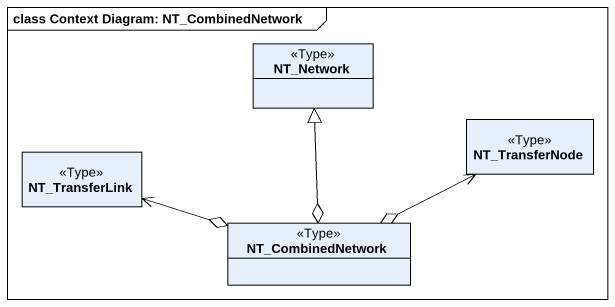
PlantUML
@startuml
mainframe class Context Diagram: NT_CombinedNetwork
hide circle
hide empty members
class NT_Network <<Type>>
class NT_TransferNode <<Type>>
class NT_TransferLink <<Type>>
class NT_CombinedNetwork <<Type>>
NT_Network <--o NT_CombinedNetwork
NT_TransferNode <-left-o NT_CombinedNetwork
NT_CombinedNetwork -up-|> NT_Network
NT_CombinedNetwork o-left-> NT_TransferLink
@enduml
